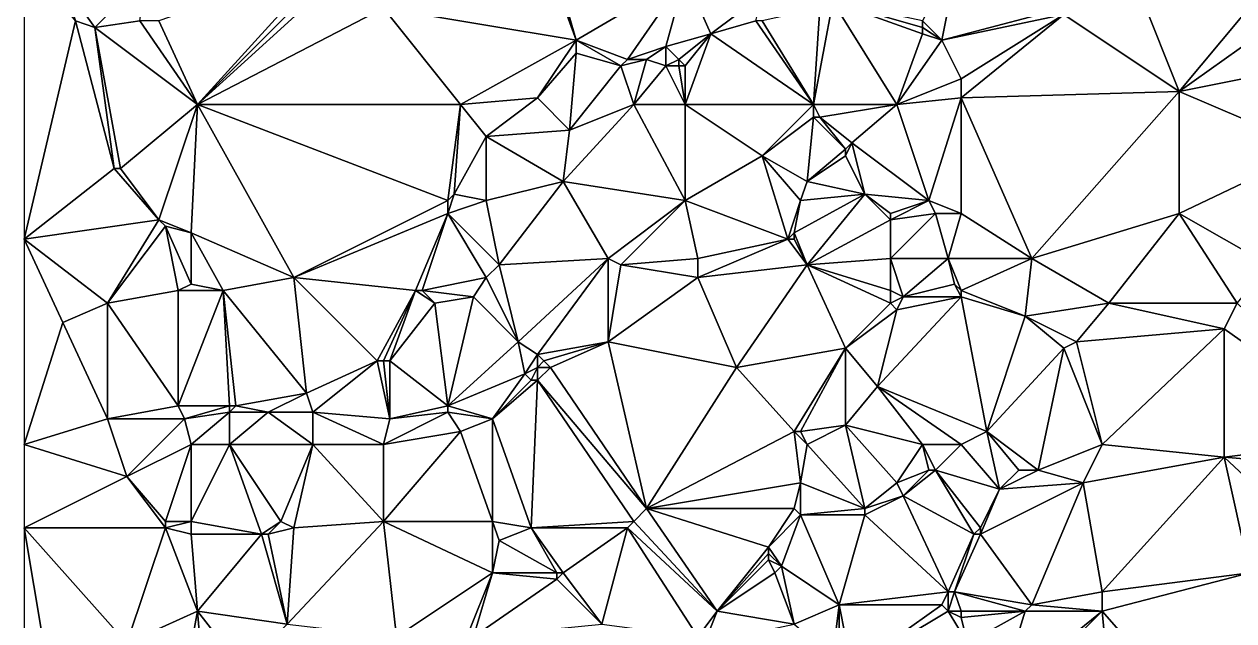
# Model space of a CAD drawing. Extents: x 2679276 to 2679656, y 1246784 to 1247152.
# Drawn here: x 2679276.2 to 2679370.5, y 1246935 to 1246981.5 of the extents above; entities that cross this region are included whole.
import ezdxf

# ---------------------------------------------------------------- set-up
doc = ezdxf.new("R2010")
doc.units = 0

msp = doc.modelspace()

# ---------------------------------------------------------------- linework, layer by layer
for points in [[(2679304.25, 1246982.75, 459.334), (2679319.25, 1246980.25, 458.492), (2679315.25, 1246991.25, 458.072)], [(2679316.25, 1246990.75, 458.032), (2679315.25, 1246991.25, 458.072), (2679319.25, 1246980.25, 458.492)], [(2679327.75, 1246985.25, 457.325), (2679316.25, 1246990.75, 458.032), (2679319.25, 1246980.25, 458.492)], [(2679346.25, 1246981.75, 454.088), (2679347.75, 1246980.25, 454.417), (2679349.25, 1246987.75, 452.813)], [(2679357.25, 1246982.75, 454.362), (2679349.25, 1246987.75, 452.813), (2679347.75, 1246980.25, 454.417)], [(2679276.25, 1246964.75, 462.209), (2679280.25, 1246981.75, 461.541), (2679276.25, 1246986.75, 461.567)], [(2679286.75, 1246981.75, 460.167), (2679289.75, 1246975.25, 460.2), (2679299.75, 1246986.25, 459.505)], [(2679299.75, 1246986.25, 459.505), (2679289.75, 1246975.25, 460.2), (2679300.25, 1246985.75, 459.493)], [(2679285.75, 1246985.25, 460.188), (2679279.25, 1246984.75, 461.442), (2679281.75, 1246981.25, 461.378)], [(2679285.75, 1246985.25, 460.188), (2679281.75, 1246981.25, 461.378), (2679285.25, 1246981.75, 460.42)], [(2679289.75, 1246975.25, 460.2), (2679300.75, 1246985.25, 459.478), (2679300.25, 1246985.75, 459.493)], [(2679300.75, 1246985.25, 459.478), (2679289.75, 1246975.25, 460.2), (2679304.25, 1246982.75, 459.334)], [(2679327.75, 1246985.25, 457.325), (2679319.25, 1246980.25, 458.492), (2679323.25, 1246978.75, 457.622)], [(2679327.75, 1246985.25, 457.325), (2679323.25, 1246978.75, 457.622), (2679326.25, 1246979.75, 457.204)], [(2679327.75, 1246985.25, 457.325), (2679326.25, 1246979.75, 457.204), (2679329.75, 1246980.75, 457.161)], [(2679327.75, 1246985.25, 457.325), (2679329.75, 1246980.75, 457.161), (2679333.75, 1246983.75, 455.877)], [(2679280.25, 1246981.75, 461.541), (2679281.75, 1246981.25, 461.378), (2679279.25, 1246984.75, 461.442)], [(2679333.25, 1246981.75, 456.112), (2679333.75, 1246983.75, 455.877), (2679329.75, 1246980.75, 457.161)], [(2679338.25, 1246982.75, 455.913), (2679337.75, 1246975.25, 456.604), (2679339.25, 1246983.25, 455.719)], [(2679344.25, 1246975.25, 456.335), (2679339.25, 1246983.25, 455.719), (2679337.75, 1246975.25, 456.604)], [(2679344.25, 1246975.25, 456.335), (2679346.25, 1246980.75, 454.298), (2679339.25, 1246983.25, 455.719)], [(2679346.25, 1246981.75, 454.088), (2679339.25, 1246983.25, 455.719), (2679346.25, 1246981.25, 454.181)], [(2679346.25, 1246981.25, 454.181), (2679339.25, 1246983.25, 455.719), (2679346.25, 1246980.75, 454.298)], [(2679366.25, 1246976.25, 454.605), (2679363.25, 1246983.75, 453.644), (2679357.25, 1246982.25, 454.444)], [(2679366.25, 1246976.25, 454.605), (2679371.25, 1246982.25, 453.322), (2679363.25, 1246983.75, 453.644)], [(2679310.25, 1246975.25, 459.823), (2679304.25, 1246982.75, 459.334), (2679289.75, 1246975.25, 460.2)], [(2679304.25, 1246982.75, 459.334), (2679310.25, 1246975.25, 459.823), (2679319.25, 1246980.25, 458.492)], [(2679338.25, 1246982.75, 455.913), (2679333.75, 1246981.75, 456.072), (2679337.75, 1246975.25, 456.604)], [(2679357.25, 1246982.25, 454.444), (2679357.25, 1246982.75, 454.362), (2679347.75, 1246980.25, 454.417)], [(2679349.25, 1246977.25, 455.373), (2679357.25, 1246982.25, 454.444), (2679347.75, 1246980.25, 454.417)], [(2679349.25, 1246975.75, 455.696), (2679357.25, 1246982.25, 454.444), (2679349.25, 1246977.25, 455.373)], [(2679357.25, 1246982.25, 454.444), (2679349.25, 1246975.75, 455.696), (2679366.25, 1246976.25, 454.605)], [(2679366.25, 1246976.25, 454.605), (2679373.25, 1246981.25, 453.366), (2679371.25, 1246982.25, 453.322)], [(2679280.25, 1246981.75, 461.541), (2679276.25, 1246964.75, 462.209), (2679283.25, 1246970.25, 461.865)], [(2679280.25, 1246981.75, 461.541), (2679283.25, 1246970.25, 461.865), (2679281.75, 1246981.25, 461.378)], [(2679281.75, 1246981.25, 461.378), (2679289.75, 1246975.25, 460.2), (2679285.25, 1246981.75, 460.42)], [(2679283.25, 1246970.25, 461.865), (2679283.75, 1246970.25, 461.831), (2679281.75, 1246981.25, 461.378)], [(2679283.75, 1246970.25, 461.831), (2679289.75, 1246975.25, 460.2), (2679281.75, 1246981.25, 461.378)], [(2679286.75, 1246981.75, 460.167), (2679285.25, 1246981.75, 460.42), (2679289.75, 1246975.25, 460.2)], [(2679333.25, 1246981.75, 456.112), (2679329.75, 1246980.75, 457.161), (2679337.75, 1246975.25, 456.604)], [(2679333.75, 1246981.75, 456.072), (2679333.25, 1246981.75, 456.112), (2679337.75, 1246975.25, 456.604)], [(2679346.25, 1246981.75, 454.088), (2679346.25, 1246981.25, 454.181), (2679347.75, 1246980.25, 454.417)], [(2679347.75, 1246980.25, 454.417), (2679346.25, 1246981.25, 454.181), (2679346.25, 1246980.75, 454.298)], [(2679366.25, 1246976.25, 454.605), (2679376.25, 1246978.25, 453.724), (2679373.25, 1246981.25, 453.366)], [(2679327.25, 1246978.75, 457.325), (2679329.75, 1246980.75, 457.161), (2679326.25, 1246979.75, 457.204)], [(2679327.25, 1246978.75, 457.325), (2679327.75, 1246978.25, 457.433), (2679329.75, 1246980.75, 457.161)], [(2679327.75, 1246975.25, 457.92), (2679337.75, 1246975.25, 456.604), (2679329.75, 1246980.75, 457.161)], [(2679327.75, 1246978.25, 457.433), (2679327.75, 1246975.25, 457.92), (2679329.75, 1246980.75, 457.161)], [(2679344.25, 1246975.25, 456.335), (2679347.75, 1246980.25, 454.417), (2679346.25, 1246980.75, 454.298)], [(2679310.25, 1246975.25, 459.823), (2679316.25, 1246975.75, 459.118), (2679319.25, 1246980.25, 458.492)], [(2679319.25, 1246979.25, 458.588), (2679319.25, 1246980.25, 458.492), (2679316.25, 1246975.75, 459.118)], [(2679319.25, 1246979.25, 458.588), (2679322.75, 1246978.25, 457.783), (2679319.25, 1246980.25, 458.492)], [(2679323.25, 1246978.75, 457.622), (2679319.25, 1246980.25, 458.492), (2679322.75, 1246978.25, 457.783)], [(2679324.75, 1246978.75, 457.433), (2679326.25, 1246979.75, 457.204), (2679323.25, 1246978.75, 457.622)], [(2679324.75, 1246978.75, 457.433), (2679326.25, 1246978.25, 457.445), (2679326.25, 1246979.75, 457.204)], [(2679326.25, 1246979.75, 457.204), (2679326.25, 1246978.25, 457.445), (2679327.25, 1246978.75, 457.325)], [(2679349.25, 1246977.25, 455.373), (2679347.75, 1246980.25, 454.417), (2679344.25, 1246975.25, 456.335)], [(2679316.25, 1246975.75, 459.118), (2679318.75, 1246973.25, 459.677), (2679319.25, 1246979.25, 458.588)], [(2679322.75, 1246978.25, 457.783), (2679319.25, 1246979.25, 458.588), (2679318.75, 1246973.25, 459.677)], [(2679322.75, 1246978.25, 457.783), (2679324.75, 1246978.75, 457.433), (2679323.25, 1246978.75, 457.622)], [(2679322.75, 1246978.25, 457.783), (2679323.75, 1246975.25, 458.46), (2679324.75, 1246978.75, 457.433)], [(2679324.75, 1246978.75, 457.433), (2679323.75, 1246975.25, 458.46), (2679326.25, 1246978.25, 457.445)], [(2679327.25, 1246978.75, 457.325), (2679326.25, 1246978.25, 457.445), (2679327.25, 1246978.25, 457.43)], [(2679327.75, 1246978.25, 457.433), (2679327.25, 1246978.75, 457.325), (2679327.25, 1246978.25, 457.43)], [(2679323.75, 1246975.25, 458.46), (2679322.75, 1246978.25, 457.783), (2679318.75, 1246973.25, 459.677)], [(2679323.75, 1246975.25, 458.46), (2679327.75, 1246975.25, 457.92), (2679326.25, 1246978.25, 457.445)], [(2679326.25, 1246978.25, 457.445), (2679327.75, 1246975.25, 457.92), (2679327.25, 1246978.25, 457.43)], [(2679327.75, 1246975.25, 457.92), (2679327.75, 1246978.25, 457.433), (2679327.25, 1246978.25, 457.43)], [(2679376.25, 1246978.25, 453.724), (2679366.25, 1246976.25, 454.605), (2679376.75, 1246971.75, 454.229)], [(2679349.25, 1246975.75, 455.696), (2679349.25, 1246977.25, 455.373), (2679344.25, 1246975.25, 456.335)], [(2679310.25, 1246975.25, 459.823), (2679312.25, 1246972.75, 459.774), (2679316.25, 1246975.75, 459.118)], [(2679316.25, 1246975.75, 459.118), (2679312.25, 1246972.75, 459.774), (2679318.75, 1246973.25, 459.677)], [(2679349.25, 1246975.75, 455.696), (2679344.25, 1246975.25, 456.335), (2679346.75, 1246967.75, 456.671)], [(2679349.25, 1246975.75, 455.696), (2679346.75, 1246967.75, 456.671), (2679349.25, 1246966.75, 456.783)], [(2679354.75, 1246963.25, 456.852), (2679366.25, 1246976.25, 454.605), (2679349.25, 1246975.75, 455.696)], [(2679354.75, 1246963.25, 456.852), (2679349.25, 1246975.75, 455.696), (2679349.25, 1246966.75, 456.783)], [(2679366.25, 1246976.25, 454.605), (2679354.75, 1246963.25, 456.852), (2679366.25, 1246966.75, 455.648)], [(2679366.25, 1246966.75, 455.648), (2679376.75, 1246971.75, 454.229), (2679366.25, 1246976.25, 454.605)], [(2679286.75, 1246966.25, 461.868), (2679289.75, 1246975.25, 460.2), (2679283.75, 1246970.25, 461.831)], [(2679289.75, 1246975.25, 460.2), (2679286.75, 1246966.25, 461.868), (2679289.25, 1246965.25, 461.732)], [(2679289.75, 1246975.25, 460.2), (2679289.25, 1246965.25, 461.732), (2679297.25, 1246961.75, 461.56)], [(2679297.25, 1246961.75, 461.56), (2679309.25, 1246967.75, 460.259), (2679289.75, 1246975.25, 460.2)], [(2679310.25, 1246975.25, 459.823), (2679289.75, 1246975.25, 460.2), (2679309.25, 1246967.75, 460.259)], [(2679309.25, 1246967.75, 460.259), (2679309.75, 1246968.25, 460.2), (2679310.25, 1246975.25, 459.823)], [(2679312.25, 1246972.75, 459.774), (2679310.25, 1246975.25, 459.823), (2679309.75, 1246968.25, 460.2)], [(2679318.25, 1246969.25, 460.69), (2679323.75, 1246975.25, 458.46), (2679318.75, 1246973.25, 459.677)], [(2679323.75, 1246975.25, 458.46), (2679318.25, 1246969.25, 460.69), (2679327.75, 1246967.75, 459.244)], [(2679327.75, 1246975.25, 457.92), (2679323.75, 1246975.25, 458.46), (2679327.75, 1246967.75, 459.244)], [(2679333.75, 1246971.25, 458.091), (2679327.75, 1246975.25, 457.92), (2679327.75, 1246967.75, 459.244)], [(2679333.75, 1246971.25, 458.091), (2679337.75, 1246975.25, 456.604), (2679327.75, 1246975.25, 457.92)], [(2679337.75, 1246974.25, 456.743), (2679337.75, 1246975.25, 456.604), (2679333.75, 1246971.25, 458.091)], [(2679338.25, 1246974.25, 456.686), (2679344.25, 1246975.25, 456.335), (2679337.75, 1246975.25, 456.604)], [(2679337.75, 1246974.25, 456.743), (2679338.25, 1246974.25, 456.686), (2679337.75, 1246975.25, 456.604)], [(2679344.25, 1246975.25, 456.335), (2679338.25, 1246974.25, 456.686), (2679340.75, 1246972.25, 456.68)], [(2679344.25, 1246975.25, 456.335), (2679340.75, 1246972.25, 456.68), (2679346.75, 1246967.75, 456.671)], [(2679333.75, 1246971.25, 458.091), (2679337.25, 1246969.25, 458.395), (2679337.75, 1246974.25, 456.743)], [(2679337.75, 1246974.25, 456.743), (2679337.25, 1246969.25, 458.395), (2679340.25, 1246971.75, 456.811)], [(2679338.25, 1246974.25, 456.686), (2679337.75, 1246974.25, 456.743), (2679340.25, 1246971.75, 456.811)], [(2679338.25, 1246974.25, 456.686), (2679340.25, 1246971.75, 456.811), (2679340.75, 1246972.25, 456.68)], [(2679309.75, 1246968.25, 460.2), (2679312.25, 1246967.75, 460.573), (2679312.25, 1246972.75, 459.774)], [(2679318.25, 1246969.25, 460.69), (2679318.75, 1246973.25, 459.677), (2679312.25, 1246972.75, 459.774)], [(2679318.25, 1246969.25, 460.69), (2679312.25, 1246972.75, 459.774), (2679312.25, 1246967.75, 460.573)], [(2679340.25, 1246971.75, 456.811), (2679340.25, 1246971.25, 456.879), (2679340.75, 1246972.25, 456.68)], [(2679340.25, 1246971.25, 456.879), (2679341.75, 1246968.25, 456.77), (2679340.75, 1246972.25, 456.68)], [(2679341.75, 1246968.25, 456.77), (2679346.75, 1246967.75, 456.671), (2679340.75, 1246972.25, 456.68)], [(2679333.75, 1246971.25, 458.091), (2679327.75, 1246967.75, 459.244), (2679335.75, 1246964.75, 459.642)], [(2679336.75, 1246967.75, 458.761), (2679333.75, 1246971.25, 458.091), (2679335.75, 1246964.75, 459.642)], [(2679336.75, 1246967.75, 458.761), (2679337.25, 1246969.25, 458.395), (2679333.75, 1246971.25, 458.091)], [(2679340.25, 1246971.25, 456.879), (2679340.25, 1246971.75, 456.811), (2679337.25, 1246969.25, 458.395)], [(2679337.25, 1246969.25, 458.395), (2679341.75, 1246968.25, 456.77), (2679340.25, 1246971.25, 456.879)], [(2679366.25, 1246966.75, 455.648), (2679373.25, 1246962.75, 455.405), (2679376.75, 1246971.75, 454.229)], [(2679276.25, 1246964.75, 462.209), (2679286.75, 1246966.25, 461.868), (2679283.25, 1246970.25, 461.865)], [(2679283.25, 1246970.25, 461.865), (2679286.75, 1246966.25, 461.868), (2679283.75, 1246970.25, 461.831)], [(2679313.25, 1246962.75, 462.266), (2679318.25, 1246969.25, 460.69), (2679312.25, 1246967.75, 460.573)], [(2679321.75, 1246963.25, 461.36), (2679318.25, 1246969.25, 460.69), (2679313.25, 1246962.75, 462.266)], [(2679321.75, 1246963.25, 461.36), (2679327.75, 1246967.75, 459.244), (2679318.25, 1246969.25, 460.69)], [(2679336.75, 1246967.75, 458.761), (2679341.75, 1246968.25, 456.77), (2679337.25, 1246969.25, 458.395)], [(2679309.25, 1246967.75, 460.259), (2679309.25, 1246966.75, 460.471), (2679309.75, 1246968.25, 460.2)], [(2679309.75, 1246968.25, 460.2), (2679309.25, 1246966.75, 460.471), (2679312.25, 1246967.75, 460.573)], [(2679337.25, 1246962.75, 459.771), (2679341.75, 1246968.25, 456.77), (2679336.25, 1246965.25, 459.458)], [(2679336.75, 1246967.75, 458.761), (2679336.25, 1246965.25, 459.458), (2679341.75, 1246968.25, 456.77)], [(2679343.75, 1246966.25, 456.99), (2679341.75, 1246968.25, 456.77), (2679337.25, 1246962.75, 459.771)], [(2679343.75, 1246966.75, 456.862), (2679341.75, 1246968.25, 456.77), (2679343.75, 1246966.25, 456.99)], [(2679343.75, 1246966.75, 456.862), (2679346.75, 1246967.75, 456.671), (2679341.75, 1246968.25, 456.77)], [(2679309.25, 1246967.75, 460.259), (2679297.25, 1246961.75, 461.56), (2679309.25, 1246966.75, 460.471)], [(2679313.25, 1246962.75, 462.266), (2679312.25, 1246967.75, 460.573), (2679309.25, 1246966.75, 460.471)], [(2679322.75, 1246962.75, 461.339), (2679327.75, 1246967.75, 459.244), (2679321.75, 1246963.25, 461.36)], [(2679327.75, 1246967.75, 459.244), (2679322.75, 1246962.75, 461.339), (2679328.75, 1246963.25, 460.581)], [(2679335.75, 1246964.75, 459.642), (2679327.75, 1246967.75, 459.244), (2679328.75, 1246963.25, 460.581)], [(2679336.25, 1246965.25, 459.458), (2679336.75, 1246967.75, 458.761), (2679335.75, 1246964.75, 459.642)], [(2679346.75, 1246967.75, 456.671), (2679343.75, 1246966.25, 456.99), (2679347.25, 1246966.75, 456.786)], [(2679343.75, 1246966.75, 456.862), (2679343.75, 1246966.25, 456.99), (2679346.75, 1246967.75, 456.671)], [(2679347.25, 1246966.75, 456.786), (2679349.25, 1246966.75, 456.783), (2679346.75, 1246967.75, 456.671)], [(2679276.25, 1246964.75, 462.209), (2679282.75, 1246959.75, 462.654), (2679286.75, 1246966.25, 461.868)], [(2679286.75, 1246966.25, 461.868), (2679282.75, 1246959.75, 462.654), (2679287.25, 1246965.75, 461.857)], [(2679287.25, 1246965.75, 461.857), (2679289.25, 1246965.25, 461.732), (2679286.75, 1246966.25, 461.868)], [(2679309.25, 1246966.75, 460.471), (2679297.25, 1246961.75, 461.56), (2679306.75, 1246960.75, 462.819)], [(2679306.75, 1246960.75, 462.819), (2679307.25, 1246960.75, 462.855), (2679309.25, 1246966.75, 460.471)], [(2679312.25, 1246961.75, 462.651), (2679309.25, 1246966.75, 460.471), (2679307.25, 1246960.75, 462.855)], [(2679312.25, 1246961.75, 462.651), (2679313.25, 1246962.75, 462.266), (2679309.25, 1246966.75, 460.471)], [(2679343.75, 1246966.25, 456.99), (2679337.25, 1246962.75, 459.771), (2679343.75, 1246963.25, 458.016)], [(2679348.25, 1246963.25, 457.852), (2679347.25, 1246966.75, 456.786), (2679343.75, 1246963.25, 458.016)], [(2679343.75, 1246966.25, 456.99), (2679343.75, 1246963.25, 458.016), (2679347.25, 1246966.75, 456.786)], [(2679347.25, 1246966.75, 456.786), (2679348.25, 1246963.25, 457.852), (2679349.25, 1246966.75, 456.783)], [(2679354.75, 1246963.25, 456.852), (2679349.25, 1246966.75, 456.783), (2679348.25, 1246963.25, 457.852)], [(2679366.25, 1246966.75, 455.648), (2679354.75, 1246963.25, 456.852), (2679360.75, 1246959.75, 456.855)], [(2679370.75, 1246959.75, 456.015), (2679366.25, 1246966.75, 455.648), (2679360.75, 1246959.75, 456.855)], [(2679373.25, 1246962.75, 455.405), (2679366.25, 1246966.75, 455.648), (2679370.75, 1246959.75, 456.015)], [(2679288.25, 1246960.75, 462.128), (2679287.25, 1246965.75, 461.857), (2679282.75, 1246959.75, 462.654)], [(2679289.25, 1246965.25, 461.732), (2679287.25, 1246965.75, 461.857), (2679289.25, 1246961.25, 461.978)], [(2679288.25, 1246960.75, 462.128), (2679289.25, 1246961.25, 461.978), (2679287.25, 1246965.75, 461.857)], [(2679289.25, 1246961.25, 461.978), (2679291.75, 1246960.75, 461.999), (2679289.25, 1246965.25, 461.732)], [(2679291.75, 1246960.75, 461.999), (2679297.25, 1246961.75, 461.56), (2679289.25, 1246965.25, 461.732)], [(2679336.25, 1246964.75, 459.572), (2679336.25, 1246965.25, 459.458), (2679335.75, 1246964.75, 459.642)], [(2679337.25, 1246962.75, 459.771), (2679336.25, 1246965.25, 459.458), (2679336.25, 1246964.75, 459.572)], [(2679282.75, 1246959.75, 462.654), (2679276.25, 1246964.75, 462.209), (2679279.25, 1246958.25, 463.734)], [(2679276.25, 1246964.75, 462.209), (2679276.25, 1246948.75, 467.998), (2679279.25, 1246958.25, 463.734)], [(2679328.75, 1246961.75, 460.942), (2679335.75, 1246964.75, 459.642), (2679328.75, 1246963.25, 460.581)], [(2679335.75, 1246964.75, 459.642), (2679328.75, 1246961.75, 460.942), (2679337.25, 1246962.75, 459.771)], [(2679336.25, 1246964.75, 459.572), (2679335.75, 1246964.75, 459.642), (2679337.25, 1246962.75, 459.771)], [(2679312.25, 1246961.75, 462.651), (2679314.75, 1246956.75, 464.058), (2679313.25, 1246962.75, 462.266)], [(2679313.25, 1246962.75, 462.266), (2679314.75, 1246956.75, 464.058), (2679321.75, 1246963.25, 461.36)], [(2679316.25, 1246955.75, 464.186), (2679321.75, 1246963.25, 461.36), (2679314.75, 1246956.75, 464.058)], [(2679321.75, 1246963.25, 461.36), (2679316.25, 1246955.75, 464.186), (2679321.75, 1246956.75, 462.655)], [(2679322.75, 1246962.75, 461.339), (2679321.75, 1246963.25, 461.36), (2679321.75, 1246956.75, 462.655)], [(2679322.75, 1246962.75, 461.339), (2679321.75, 1246956.75, 462.655), (2679328.75, 1246961.75, 460.942)], [(2679328.75, 1246961.75, 460.942), (2679328.75, 1246963.25, 460.581), (2679322.75, 1246962.75, 461.339)], [(2679331.75, 1246954.75, 461.261), (2679337.25, 1246962.75, 459.771), (2679328.75, 1246961.75, 460.942)], [(2679337.25, 1246962.75, 459.771), (2679331.75, 1246954.75, 461.261), (2679340.25, 1246956.25, 460.036)], [(2679337.25, 1246962.75, 459.771), (2679343.75, 1246960.75, 458.955), (2679343.75, 1246963.25, 458.016)], [(2679343.75, 1246959.75, 459.259), (2679337.25, 1246962.75, 459.771), (2679340.25, 1246956.25, 460.036)], [(2679343.75, 1246960.75, 458.955), (2679337.25, 1246962.75, 459.771), (2679343.75, 1246959.75, 459.259)], [(2679343.75, 1246960.75, 458.955), (2679344.75, 1246960.25, 458.948), (2679343.75, 1246963.25, 458.016)], [(2679348.25, 1246963.25, 457.852), (2679343.75, 1246963.25, 458.016), (2679344.75, 1246960.25, 458.948)], [(2679348.75, 1246961.25, 458.477), (2679348.25, 1246963.25, 457.852), (2679344.75, 1246960.25, 458.948)], [(2679349.25, 1246960.75, 458.53), (2679348.25, 1246963.25, 457.852), (2679348.75, 1246961.25, 458.477)], [(2679349.25, 1246960.75, 458.53), (2679354.75, 1246963.25, 456.852), (2679348.25, 1246963.25, 457.852)], [(2679354.75, 1246963.25, 456.852), (2679349.25, 1246960.75, 458.53), (2679354.25, 1246958.75, 457.949)], [(2679354.25, 1246958.75, 457.949), (2679360.75, 1246959.75, 456.855), (2679354.75, 1246963.25, 456.852)], [(2679297.25, 1246961.75, 461.56), (2679291.75, 1246960.75, 461.999), (2679298.25, 1246952.75, 465.34)], [(2679297.25, 1246961.75, 461.56), (2679298.25, 1246952.75, 465.34), (2679303.75, 1246955.25, 463.755)], [(2679297.25, 1246961.75, 461.56), (2679303.75, 1246955.25, 463.755), (2679306.75, 1246960.75, 462.819)], [(2679312.25, 1246961.75, 462.651), (2679307.25, 1246960.75, 462.855), (2679311.25, 1246960.25, 463.183)], [(2679311.25, 1246960.25, 463.183), (2679314.75, 1246956.75, 464.058), (2679312.25, 1246961.75, 462.651)], [(2679331.75, 1246954.75, 461.261), (2679328.75, 1246961.75, 460.942), (2679321.75, 1246956.75, 462.655)], [(2679288.25, 1246960.75, 462.128), (2679282.75, 1246959.75, 462.654), (2679288.25, 1246951.75, 466.082)], [(2679289.25, 1246961.25, 461.978), (2679288.25, 1246960.75, 462.128), (2679291.75, 1246960.75, 461.999)], [(2679288.25, 1246960.75, 462.128), (2679288.25, 1246951.75, 466.082), (2679291.75, 1246960.75, 461.999)], [(2679292.25, 1246951.75, 465.836), (2679291.75, 1246960.75, 461.999), (2679288.25, 1246951.75, 466.082)], [(2679291.75, 1246960.75, 461.999), (2679292.75, 1246951.75, 465.818), (2679298.25, 1246952.75, 465.34)], [(2679291.75, 1246960.75, 461.999), (2679292.25, 1246951.75, 465.836), (2679292.75, 1246951.75, 465.818)], [(2679303.75, 1246955.25, 463.755), (2679304.25, 1246955.25, 463.766), (2679306.75, 1246960.75, 462.819)], [(2679304.25, 1246955.25, 463.766), (2679304.75, 1246955.25, 463.793), (2679306.75, 1246960.75, 462.819)], [(2679308.25, 1246959.75, 463.239), (2679306.75, 1246960.75, 462.819), (2679304.75, 1246955.25, 463.793)], [(2679306.75, 1246960.75, 462.819), (2679308.25, 1246959.75, 463.239), (2679307.25, 1246960.75, 462.855)], [(2679308.25, 1246959.75, 463.239), (2679311.25, 1246960.25, 463.183), (2679307.25, 1246960.75, 462.855)], [(2679343.75, 1246960.75, 458.955), (2679343.75, 1246959.75, 459.259), (2679344.75, 1246960.25, 458.948)], [(2679348.75, 1246961.25, 458.477), (2679344.75, 1246960.25, 458.948), (2679349.25, 1246960.25, 458.611)], [(2679349.25, 1246960.75, 458.53), (2679348.75, 1246961.25, 458.477), (2679349.25, 1246960.25, 458.611)], [(2679349.25, 1246960.25, 458.611), (2679354.25, 1246958.75, 457.949), (2679349.25, 1246960.75, 458.53)], [(2679282.75, 1246959.75, 462.654), (2679279.25, 1246958.25, 463.734), (2679282.75, 1246950.75, 466.685)], [(2679282.75, 1246959.75, 462.654), (2679282.75, 1246950.75, 466.685), (2679288.25, 1246951.75, 466.082)], [(2679308.25, 1246959.75, 463.239), (2679304.75, 1246955.25, 463.793), (2679309.25, 1246951.75, 464.691)], [(2679308.25, 1246959.75, 463.239), (2679309.25, 1246951.75, 464.691), (2679311.25, 1246960.25, 463.183)], [(2679314.75, 1246956.75, 464.058), (2679311.25, 1246960.25, 463.183), (2679309.25, 1246951.75, 464.691)], [(2679343.75, 1246959.75, 459.259), (2679340.25, 1246956.25, 460.036), (2679344.25, 1246959.25, 459.303)], [(2679344.25, 1246959.25, 459.303), (2679342.75, 1246953.25, 460.225), (2679349.25, 1246960.25, 458.611)], [(2679351.25, 1246949.75, 459.905), (2679349.25, 1246960.25, 458.611), (2679342.75, 1246953.25, 460.225)], [(2679344.75, 1246960.25, 458.948), (2679343.75, 1246959.75, 459.259), (2679344.25, 1246959.25, 459.303)], [(2679344.75, 1246960.25, 458.948), (2679344.25, 1246959.25, 459.303), (2679349.25, 1246960.25, 458.611)], [(2679351.25, 1246949.75, 459.905), (2679354.25, 1246958.75, 457.949), (2679349.25, 1246960.25, 458.611)], [(2679360.75, 1246959.75, 456.855), (2679354.25, 1246958.75, 457.949), (2679358.25, 1246956.75, 457.845)], [(2679360.75, 1246959.75, 456.855), (2679358.25, 1246956.75, 457.845), (2679369.75, 1246957.75, 456.216)], [(2679370.75, 1246959.75, 456.015), (2679360.75, 1246959.75, 456.855), (2679369.75, 1246957.75, 456.216)], [(2679370.75, 1246959.75, 456.015), (2679369.75, 1246957.75, 456.216), (2679381.75, 1246949.25, 456)], [(2679344.25, 1246959.25, 459.303), (2679340.25, 1246956.25, 460.036), (2679342.75, 1246953.25, 460.225)], [(2679354.25, 1246958.75, 457.949), (2679351.25, 1246949.75, 459.905), (2679357.25, 1246956.25, 457.93)], [(2679358.25, 1246956.75, 457.845), (2679354.25, 1246958.75, 457.949), (2679357.25, 1246956.25, 457.93)], [(2679276.25, 1246948.75, 467.998), (2679282.75, 1246950.75, 466.685), (2679279.25, 1246958.25, 463.734)], [(2679360.25, 1246948.75, 457.805), (2679369.75, 1246957.75, 456.216), (2679358.25, 1246956.75, 457.845)], [(2679369.75, 1246947.75, 456.864), (2679369.75, 1246957.75, 456.216), (2679360.25, 1246948.75, 457.805)], [(2679369.75, 1246947.75, 456.864), (2679381.75, 1246949.25, 456), (2679369.75, 1246957.75, 456.216)], [(2679314.75, 1246956.75, 464.058), (2679309.25, 1246951.75, 464.691), (2679315.25, 1246954.25, 464.526)], [(2679315.25, 1246954.25, 464.526), (2679316.25, 1246955.75, 464.186), (2679314.75, 1246956.75, 464.058)], [(2679316.75, 1246955.25, 464.24), (2679321.75, 1246956.75, 462.655), (2679316.25, 1246955.75, 464.186)], [(2679317.25, 1246954.75, 464.276), (2679321.75, 1246956.75, 462.655), (2679316.75, 1246955.25, 464.24)], [(2679317.25, 1246954.75, 464.276), (2679324.75, 1246943.75, 464.538), (2679321.75, 1246956.75, 462.655)], [(2679321.75, 1246956.75, 462.655), (2679324.75, 1246943.75, 464.538), (2679331.75, 1246954.75, 461.261)], [(2679358.25, 1246956.75, 457.845), (2679357.25, 1246956.25, 457.93), (2679360.25, 1246948.75, 457.805)], [(2679336.25, 1246949.75, 461.453), (2679340.25, 1246956.25, 460.036), (2679331.75, 1246954.75, 461.261)], [(2679336.75, 1246949.75, 461.397), (2679340.25, 1246956.25, 460.036), (2679336.25, 1246949.75, 461.453)], [(2679340.25, 1246956.25, 460.036), (2679336.75, 1246949.75, 461.397), (2679340.25, 1246950.25, 461.215)], [(2679340.25, 1246956.25, 460.036), (2679340.25, 1246950.25, 461.215), (2679342.75, 1246953.25, 460.225)], [(2679351.25, 1246949.75, 459.905), (2679355.25, 1246946.75, 458.783), (2679357.25, 1246956.25, 457.93)], [(2679360.25, 1246948.75, 457.805), (2679357.25, 1246956.25, 457.93), (2679355.25, 1246946.75, 458.783)], [(2679298.75, 1246951.25, 465.798), (2679303.75, 1246955.25, 463.755), (2679298.25, 1246952.75, 465.34)], [(2679303.75, 1246955.25, 463.755), (2679298.75, 1246951.25, 465.798), (2679304.75, 1246950.75, 465.51)], [(2679304.25, 1246955.25, 463.766), (2679303.75, 1246955.25, 463.755), (2679304.75, 1246950.75, 465.51)], [(2679304.75, 1246955.25, 463.793), (2679304.25, 1246955.25, 463.766), (2679304.75, 1246950.75, 465.51)], [(2679304.75, 1246955.25, 463.793), (2679304.75, 1246950.75, 465.51), (2679309.25, 1246951.75, 464.691)], [(2679316.25, 1246955.75, 464.186), (2679315.25, 1246954.25, 464.526), (2679316.25, 1246954.75, 464.38)], [(2679316.75, 1246955.25, 464.24), (2679316.25, 1246955.75, 464.186), (2679316.25, 1246954.75, 464.38)], [(2679316.75, 1246955.25, 464.24), (2679316.25, 1246954.75, 464.38), (2679317.25, 1246954.75, 464.276)], [(2679315.25, 1246954.25, 464.526), (2679309.25, 1246951.75, 464.691), (2679312.75, 1246950.75, 465.117)], [(2679315.75, 1246953.75, 464.567), (2679315.25, 1246954.25, 464.526), (2679312.75, 1246950.75, 465.117)], [(2679315.75, 1246953.75, 464.567), (2679316.25, 1246954.75, 464.38), (2679315.25, 1246954.25, 464.526)], [(2679316.25, 1246953.75, 464.531), (2679316.25, 1246954.75, 464.38), (2679315.75, 1246953.75, 464.567)], [(2679317.25, 1246954.75, 464.276), (2679316.25, 1246953.75, 464.531), (2679324.75, 1246943.75, 464.538)], [(2679317.25, 1246954.75, 464.276), (2679316.25, 1246954.75, 464.38), (2679316.25, 1246953.75, 464.531)], [(2679336.25, 1246949.75, 461.453), (2679331.75, 1246954.75, 461.261), (2679324.75, 1246943.75, 464.538)], [(2679316.25, 1246953.75, 464.531), (2679315.75, 1246953.75, 464.567), (2679312.75, 1246950.75, 465.117)], [(2679312.75, 1246950.75, 465.117), (2679315.75, 1246942.25, 466.225), (2679316.25, 1246953.75, 464.531)], [(2679323.75, 1246942.75, 464.902), (2679316.25, 1246953.75, 464.531), (2679315.75, 1246942.25, 466.225)], [(2679323.75, 1246942.75, 464.902), (2679324.75, 1246943.75, 464.538), (2679316.25, 1246953.75, 464.531)], [(2679346.25, 1246948.75, 461.073), (2679342.75, 1246953.25, 460.225), (2679340.25, 1246950.25, 461.215)], [(2679346.25, 1246948.75, 461.073), (2679349.25, 1246948.75, 460.459), (2679342.75, 1246953.25, 460.225)], [(2679351.25, 1246949.75, 459.905), (2679342.75, 1246953.25, 460.225), (2679349.25, 1246948.75, 460.459)], [(2679295.25, 1246951.25, 465.885), (2679298.25, 1246952.75, 465.34), (2679292.75, 1246951.75, 465.818)], [(2679295.25, 1246951.25, 465.885), (2679298.75, 1246951.25, 465.798), (2679298.25, 1246952.75, 465.34)], [(2679288.75, 1246950.75, 466.343), (2679288.25, 1246951.75, 466.082), (2679282.75, 1246950.75, 466.685)], [(2679288.75, 1246950.75, 466.343), (2679292.25, 1246951.75, 465.836), (2679288.25, 1246951.75, 466.082)], [(2679292.25, 1246951.75, 465.836), (2679288.75, 1246950.75, 466.343), (2679292.25, 1246951.25, 465.985)], [(2679289.25, 1246948.75, 466.745), (2679292.25, 1246951.25, 465.985), (2679288.75, 1246950.75, 466.343)], [(2679292.25, 1246951.25, 465.985), (2679289.25, 1246948.75, 466.745), (2679292.25, 1246948.75, 466.523)], [(2679295.25, 1246951.25, 465.885), (2679292.75, 1246951.75, 465.818), (2679292.25, 1246951.25, 465.985)], [(2679292.25, 1246951.75, 465.836), (2679292.25, 1246951.25, 465.985), (2679292.75, 1246951.75, 465.818)], [(2679292.25, 1246951.25, 465.985), (2679292.25, 1246948.75, 466.523), (2679295.25, 1246951.25, 465.885)], [(2679295.25, 1246951.25, 465.885), (2679292.25, 1246948.75, 466.523), (2679298.75, 1246948.75, 466.239)], [(2679298.75, 1246951.25, 465.798), (2679295.25, 1246951.25, 465.885), (2679298.75, 1246948.75, 466.239)], [(2679304.25, 1246948.75, 466.035), (2679304.75, 1246950.75, 465.51), (2679298.75, 1246951.25, 465.798)], [(2679304.25, 1246948.75, 466.035), (2679298.75, 1246951.25, 465.798), (2679298.75, 1246948.75, 466.239)], [(2679310.25, 1246949.75, 465.15), (2679309.25, 1246951.25, 464.794), (2679304.25, 1246948.75, 466.035)], [(2679304.75, 1246950.75, 465.51), (2679304.25, 1246948.75, 466.035), (2679309.25, 1246951.25, 464.794)], [(2679309.25, 1246951.25, 464.794), (2679309.25, 1246951.75, 464.691), (2679304.75, 1246950.75, 465.51)], [(2679309.25, 1246951.25, 464.794), (2679312.75, 1246950.75, 465.117), (2679309.25, 1246951.75, 464.691)], [(2679310.25, 1246949.75, 465.15), (2679312.75, 1246950.75, 465.117), (2679309.25, 1246951.25, 464.794)], [(2679282.75, 1246950.75, 466.685), (2679276.25, 1246948.75, 467.998), (2679284.25, 1246946.25, 467.538)], [(2679282.75, 1246950.75, 466.685), (2679284.25, 1246946.25, 467.538), (2679288.75, 1246950.75, 466.343)], [(2679289.25, 1246948.75, 466.745), (2679288.75, 1246950.75, 466.343), (2679284.25, 1246946.25, 467.538)], [(2679312.75, 1246950.75, 465.117), (2679310.25, 1246949.75, 465.15), (2679312.75, 1246942.75, 466.151)], [(2679312.75, 1246942.75, 466.151), (2679315.75, 1246942.25, 466.225), (2679312.75, 1246950.75, 465.117)], [(2679337.25, 1246948.75, 461.592), (2679340.25, 1246950.25, 461.215), (2679336.75, 1246949.75, 461.397)], [(2679337.25, 1246948.75, 461.592), (2679341.75, 1246943.75, 462.787), (2679340.25, 1246950.25, 461.215)], [(2679346.25, 1246948.75, 461.073), (2679340.25, 1246950.25, 461.215), (2679344.25, 1246945.75, 461.865)], [(2679344.25, 1246945.75, 461.865), (2679340.25, 1246950.25, 461.215), (2679341.75, 1246943.75, 462.787)], [(2679310.25, 1246949.75, 465.15), (2679304.25, 1246942.75, 466.566), (2679312.75, 1246942.75, 466.151)], [(2679304.25, 1246948.75, 466.035), (2679304.25, 1246942.75, 466.566), (2679310.25, 1246949.75, 465.15)], [(2679336.25, 1246949.75, 461.453), (2679324.75, 1246943.75, 464.538), (2679336.75, 1246945.75, 462.811)], [(2679337.25, 1246948.75, 461.592), (2679336.25, 1246949.75, 461.453), (2679336.75, 1246945.75, 462.811)], [(2679336.75, 1246949.75, 461.397), (2679336.25, 1246949.75, 461.453), (2679337.25, 1246948.75, 461.592)], [(2679349.25, 1246948.75, 460.459), (2679352.25, 1246945.25, 459.4), (2679351.25, 1246949.75, 459.905)], [(2679351.25, 1246949.75, 459.905), (2679352.25, 1246945.25, 459.4), (2679353.75, 1246946.75, 459.067)], [(2679353.75, 1246946.75, 459.067), (2679355.25, 1246946.75, 458.783), (2679351.25, 1246949.75, 459.905)], [(2679381.75, 1246949.25, 456), (2679369.75, 1246947.75, 456.864), (2679381.75, 1246946.75, 456.417)], [(2679276.25, 1246942.25, 470.116), (2679284.25, 1246946.25, 467.538), (2679276.25, 1246948.75, 467.998)], [(2679287.25, 1246942.75, 468.019), (2679289.25, 1246948.75, 466.745), (2679284.25, 1246946.25, 467.538)], [(2679289.25, 1246948.75, 466.745), (2679287.25, 1246942.75, 468.019), (2679289.25, 1246942.75, 467.775)], [(2679292.25, 1246948.75, 466.523), (2679289.25, 1246948.75, 466.745), (2679289.25, 1246942.75, 467.775)], [(2679292.25, 1246948.75, 466.523), (2679289.25, 1246942.75, 467.775), (2679294.75, 1246941.75, 467.383)], [(2679296.25, 1246942.75, 467.022), (2679292.25, 1246948.75, 466.523), (2679294.75, 1246941.75, 467.383)], [(2679296.25, 1246942.75, 467.022), (2679298.75, 1246948.75, 466.239), (2679292.25, 1246948.75, 466.523)], [(2679297.25, 1246942.25, 467.088), (2679298.75, 1246948.75, 466.239), (2679296.25, 1246942.75, 467.022)], [(2679297.25, 1246942.25, 467.088), (2679304.25, 1246942.75, 466.566), (2679298.75, 1246948.75, 466.239)], [(2679304.25, 1246948.75, 466.035), (2679298.75, 1246948.75, 466.239), (2679304.25, 1246942.75, 466.566)], [(2679337.25, 1246948.75, 461.592), (2679336.75, 1246945.75, 462.811), (2679341.75, 1246943.75, 462.787)], [(2679344.25, 1246945.75, 461.865), (2679346.75, 1246946.75, 461.299), (2679346.25, 1246948.75, 461.073)], [(2679346.25, 1246948.75, 461.073), (2679347.25, 1246946.75, 461.193), (2679349.25, 1246948.75, 460.459)], [(2679346.75, 1246946.75, 461.299), (2679347.25, 1246946.75, 461.193), (2679346.25, 1246948.75, 461.073)], [(2679352.25, 1246945.25, 459.4), (2679349.25, 1246948.75, 460.459), (2679347.25, 1246946.75, 461.193)], [(2679358.75, 1246945.75, 458.566), (2679360.25, 1246948.75, 457.805), (2679355.25, 1246946.75, 458.783)], [(2679360.25, 1246948.75, 457.805), (2679358.75, 1246945.75, 458.566), (2679369.75, 1246947.75, 456.864)], [(2679358.75, 1246945.75, 458.566), (2679360.25, 1246937.25, 459.359), (2679369.75, 1246947.75, 456.864)], [(2679371.75, 1246938.75, 457.808), (2679369.75, 1246947.75, 456.864), (2679360.25, 1246937.25, 459.359)], [(2679371.75, 1246938.75, 457.808), (2679377.25, 1246940.75, 457.216), (2679369.75, 1246947.75, 456.864)], [(2679377.25, 1246940.75, 457.216), (2679381.75, 1246946.75, 456.417), (2679369.75, 1246947.75, 456.864)], [(2679346.75, 1246946.75, 461.299), (2679344.25, 1246945.75, 461.865), (2679344.75, 1246944.75, 461.918)], [(2679346.75, 1246946.75, 461.299), (2679344.75, 1246944.75, 461.918), (2679347.25, 1246946.75, 461.193)], [(2679344.75, 1246944.75, 461.918), (2679350.25, 1246941.75, 459.926), (2679347.25, 1246946.75, 461.193)], [(2679347.25, 1246946.75, 461.193), (2679350.75, 1246942.25, 459.807), (2679352.25, 1246945.25, 459.4)], [(2679350.75, 1246942.25, 459.807), (2679347.25, 1246946.75, 461.193), (2679350.25, 1246941.75, 459.926)], [(2679358.75, 1246945.75, 458.566), (2679355.25, 1246946.75, 458.783), (2679352.25, 1246945.25, 459.4)], [(2679353.75, 1246946.75, 459.067), (2679352.25, 1246945.25, 459.4), (2679355.25, 1246946.75, 458.783)], [(2679276.25, 1246942.25, 470.116), (2679287.25, 1246942.25, 468.157), (2679284.25, 1246946.25, 467.538)], [(2679287.25, 1246942.75, 468.019), (2679284.25, 1246946.25, 467.538), (2679287.25, 1246942.25, 468.157)], [(2679336.75, 1246945.75, 462.811), (2679324.75, 1246943.75, 464.538), (2679336.25, 1246943.75, 463.507)], [(2679336.75, 1246943.25, 463.637), (2679336.75, 1246945.75, 462.811), (2679336.25, 1246943.75, 463.507)], [(2679336.75, 1246943.25, 463.637), (2679341.75, 1246943.75, 462.787), (2679336.75, 1246945.75, 462.811)], [(2679344.25, 1246945.75, 461.865), (2679341.75, 1246943.75, 462.787), (2679344.75, 1246944.75, 461.918)], [(2679354.75, 1246936.25, 460.03), (2679358.75, 1246945.75, 458.566), (2679350.75, 1246941.75, 459.826)], [(2679352.25, 1246945.25, 459.4), (2679350.75, 1246941.75, 459.826), (2679358.75, 1246945.75, 458.566)], [(2679360.25, 1246937.25, 459.359), (2679358.75, 1246945.75, 458.566), (2679354.75, 1246936.25, 460.03)], [(2679348.25, 1246937.25, 460.732), (2679344.75, 1246944.75, 461.918), (2679341.75, 1246943.25, 462.891)], [(2679341.75, 1246943.25, 462.891), (2679344.75, 1246944.75, 461.918), (2679341.75, 1246943.75, 462.787)], [(2679344.75, 1246944.75, 461.918), (2679348.25, 1246937.25, 460.732), (2679350.25, 1246941.75, 459.926)], [(2679350.75, 1246942.25, 459.807), (2679350.75, 1246941.75, 459.826), (2679352.25, 1246945.25, 459.4)], [(2679324.75, 1246943.75, 464.538), (2679323.75, 1246942.75, 464.902), (2679330.25, 1246935.75, 466.541)], [(2679334.25, 1246940.75, 464.047), (2679336.25, 1246943.75, 463.507), (2679324.75, 1246943.75, 464.538)], [(2679324.75, 1246943.75, 464.538), (2679330.25, 1246935.75, 466.541), (2679334.25, 1246940.75, 464.047)], [(2679334.25, 1246940.75, 464.047), (2679336.75, 1246943.25, 463.637), (2679336.25, 1246943.75, 463.507)], [(2679341.75, 1246943.25, 462.891), (2679341.75, 1246943.75, 462.787), (2679336.75, 1246943.25, 463.637)], [(2679289.25, 1246941.75, 468.027), (2679289.25, 1246942.75, 467.775), (2679287.25, 1246942.25, 468.157)], [(2679287.25, 1246942.75, 468.019), (2679287.25, 1246942.25, 468.157), (2679289.25, 1246942.75, 467.775)], [(2679289.25, 1246941.75, 468.027), (2679294.75, 1246941.75, 467.383), (2679289.25, 1246942.75, 467.775)], [(2679295.25, 1246941.75, 467.349), (2679296.25, 1246942.75, 467.022), (2679294.75, 1246941.75, 467.383)], [(2679296.25, 1246942.75, 467.022), (2679295.25, 1246941.75, 467.349), (2679297.25, 1246942.25, 467.088)], [(2679297.25, 1246942.25, 467.088), (2679296.75, 1246934.75, 469.835), (2679304.25, 1246942.75, 466.566)], [(2679304.25, 1246942.75, 466.566), (2679296.75, 1246934.75, 469.835), (2679305.25, 1246933.75, 468.6)], [(2679304.25, 1246942.75, 466.566), (2679312.75, 1246938.75, 466.753), (2679312.75, 1246942.75, 466.151)], [(2679304.25, 1246942.75, 466.566), (2679305.25, 1246933.75, 468.6), (2679312.75, 1246938.75, 466.753)], [(2679313.25, 1246941.25, 466.34), (2679312.75, 1246942.75, 466.151), (2679312.75, 1246938.75, 466.753)], [(2679312.75, 1246942.75, 466.151), (2679313.25, 1246941.25, 466.34), (2679315.75, 1246942.25, 466.225)], [(2679323.25, 1246942.25, 465.097), (2679323.75, 1246942.75, 464.902), (2679315.75, 1246942.25, 466.225)], [(2679323.75, 1246942.75, 464.902), (2679323.25, 1246942.25, 465.097), (2679330.25, 1246935.75, 466.541)], [(2679336.75, 1246943.25, 463.637), (2679334.25, 1246940.75, 464.047), (2679335.25, 1246939.25, 464.336)], [(2679339.75, 1246936.25, 463.713), (2679336.75, 1246943.25, 463.637), (2679335.25, 1246939.25, 464.336)], [(2679341.75, 1246943.25, 462.891), (2679336.75, 1246943.25, 463.637), (2679339.75, 1246936.25, 463.713)], [(2679341.75, 1246943.25, 462.891), (2679339.75, 1246936.25, 463.713), (2679348.25, 1246937.25, 460.732)], [(2679284.25, 1246933.25, 471.987), (2679276.25, 1246942.25, 470.116), (2679277.75, 1246933.25, 472.456)], [(2679276.25, 1246942.25, 470.116), (2679276.25, 1246933.25, 472.596), (2679277.75, 1246933.25, 472.456)], [(2679276.25, 1246942.25, 470.116), (2679284.25, 1246933.25, 471.987), (2679287.25, 1246942.25, 468.157)], [(2679289.75, 1246935.75, 470.293), (2679287.25, 1246942.25, 468.157), (2679284.25, 1246933.25, 471.987)], [(2679287.25, 1246942.25, 468.157), (2679289.75, 1246935.75, 470.293), (2679289.25, 1246941.75, 468.027)], [(2679289.75, 1246935.75, 470.293), (2679294.75, 1246941.75, 467.383), (2679289.25, 1246941.75, 468.027)], [(2679294.75, 1246941.75, 467.383), (2679289.75, 1246935.75, 470.293), (2679296.75, 1246934.75, 469.835)], [(2679295.25, 1246941.75, 467.349), (2679294.75, 1246941.75, 467.383), (2679296.75, 1246934.75, 469.835)], [(2679297.25, 1246942.25, 467.088), (2679295.25, 1246941.75, 467.349), (2679296.75, 1246934.75, 469.835)], [(2679317.75, 1246938.75, 466.811), (2679315.75, 1246942.25, 466.225), (2679313.25, 1246941.25, 466.34)], [(2679318.25, 1246938.75, 466.781), (2679315.75, 1246942.25, 466.225), (2679317.75, 1246938.75, 466.811)], [(2679318.25, 1246938.75, 466.781), (2679323.25, 1246942.25, 465.097), (2679315.75, 1246942.25, 466.225)], [(2679318.25, 1246938.75, 466.781), (2679321.25, 1246934.75, 467.568), (2679323.25, 1246942.25, 465.097)], [(2679328.75, 1246933.75, 467.47), (2679323.25, 1246942.25, 465.097), (2679321.25, 1246934.75, 467.568)], [(2679328.75, 1246933.75, 467.47), (2679330.25, 1246935.75, 466.541), (2679323.25, 1246942.25, 465.097)], [(2679348.25, 1246937.25, 460.732), (2679348.75, 1246937.25, 460.662), (2679350.25, 1246941.75, 459.926)], [(2679350.75, 1246941.75, 459.826), (2679350.25, 1246941.75, 459.926), (2679348.75, 1246937.25, 460.662)], [(2679348.75, 1246937.25, 460.662), (2679354.75, 1246936.25, 460.03), (2679350.75, 1246941.75, 459.826)], [(2679350.75, 1246941.75, 459.826), (2679350.75, 1246942.25, 459.807), (2679350.25, 1246941.75, 459.926)], [(2679312.75, 1246938.75, 466.753), (2679317.75, 1246938.75, 466.811), (2679313.25, 1246941.25, 466.34)], [(2679334.25, 1246940.75, 464.047), (2679330.25, 1246935.75, 466.541), (2679334.25, 1246940.25, 464.187)], [(2679334.25, 1246940.25, 464.187), (2679335.25, 1246939.25, 464.336), (2679334.25, 1246940.75, 464.047)], [(2679334.25, 1246940.25, 464.187), (2679330.25, 1246935.75, 466.541), (2679334.25, 1246939.75, 464.342)], [(2679335.25, 1246939.25, 464.336), (2679334.25, 1246940.25, 464.187), (2679334.25, 1246939.75, 464.342)], [(2679330.25, 1246935.75, 466.541), (2679334.75, 1246938.75, 464.574), (2679334.25, 1246939.75, 464.342)], [(2679335.25, 1246939.25, 464.336), (2679334.25, 1246939.75, 464.342), (2679334.75, 1246938.75, 464.574)], [(2679336.25, 1246934.75, 465.205), (2679335.25, 1246939.25, 464.336), (2679334.75, 1246938.75, 464.574)], [(2679335.25, 1246939.25, 464.336), (2679336.25, 1246934.75, 465.205), (2679339.75, 1246936.25, 463.713)], [(2679310.75, 1246933.75, 467.594), (2679312.75, 1246938.75, 466.753), (2679305.25, 1246933.75, 468.6)], [(2679311.25, 1246933.75, 467.536), (2679312.75, 1246938.75, 466.753), (2679310.75, 1246933.75, 467.594)], [(2679311.25, 1246933.75, 467.536), (2679317.75, 1246938.25, 466.911), (2679312.75, 1246938.75, 466.753)], [(2679317.75, 1246938.25, 466.911), (2679311.25, 1246933.75, 467.536), (2679321.25, 1246934.75, 467.568)], [(2679317.75, 1246938.75, 466.811), (2679312.75, 1246938.75, 466.753), (2679317.75, 1246938.25, 466.911)], [(2679317.75, 1246938.25, 466.911), (2679321.25, 1246934.75, 467.568), (2679318.25, 1246938.75, 466.781)], [(2679318.25, 1246938.75, 466.781), (2679317.75, 1246938.75, 466.811), (2679317.75, 1246938.25, 466.911)], [(2679330.25, 1246935.75, 466.541), (2679336.25, 1246934.75, 465.205), (2679334.75, 1246938.75, 464.574)], [(2679360.25, 1246937.25, 459.359), (2679360.25, 1246935.75, 459.549), (2679371.75, 1246938.75, 457.808)], [(2679370.75, 1246923.75, 460.471), (2679371.75, 1246938.75, 457.808), (2679360.25, 1246935.75, 459.549)], [(2679348.25, 1246937.25, 460.732), (2679339.75, 1246936.25, 463.713), (2679347.75, 1246936.25, 460.958)], [(2679348.25, 1246935.75, 460.915), (2679348.25, 1246937.25, 460.732), (2679347.75, 1246936.25, 460.958)], [(2679348.75, 1246937.25, 460.662), (2679348.25, 1246937.25, 460.732), (2679348.25, 1246935.75, 460.915)], [(2679348.25, 1246935.75, 460.915), (2679349.25, 1246935.75, 460.748), (2679348.75, 1246937.25, 460.662)], [(2679354.25, 1246935.75, 460.183), (2679354.75, 1246936.25, 460.03), (2679348.75, 1246937.25, 460.662)], [(2679349.25, 1246935.75, 460.748), (2679354.25, 1246935.75, 460.183), (2679348.75, 1246937.25, 460.662)], [(2679360.25, 1246937.25, 459.359), (2679354.75, 1246936.25, 460.03), (2679360.25, 1246935.75, 459.549)], [(2679339.25, 1246932.25, 464.274), (2679339.75, 1246936.25, 463.713), (2679336.25, 1246934.75, 465.205)], [(2679339.75, 1246931.75, 464.187), (2679339.75, 1246936.25, 463.713), (2679339.25, 1246932.25, 464.274)], [(2679339.75, 1246936.25, 463.713), (2679339.75, 1246931.75, 464.187), (2679340.75, 1246931.25, 463.909)], [(2679339.75, 1246936.25, 463.713), (2679340.75, 1246931.25, 463.909), (2679347.75, 1246936.25, 460.958)], [(2679347.75, 1246936.25, 460.958), (2679340.75, 1246931.25, 463.909), (2679348.25, 1246935.75, 460.915)], [(2679354.25, 1246935.75, 460.183), (2679360.25, 1246935.75, 459.549), (2679354.75, 1246936.25, 460.03)], [(2679284.25, 1246933.25, 471.987), (2679288.75, 1246930.25, 472.108), (2679289.75, 1246935.75, 470.293)], [(2679290.25, 1246929.75, 471.977), (2679289.75, 1246935.75, 470.293), (2679288.75, 1246930.25, 472.108)], [(2679289.75, 1246935.75, 470.293), (2679293.25, 1246931.25, 471.149), (2679296.75, 1246934.75, 469.835)], [(2679293.25, 1246931.25, 471.149), (2679289.75, 1246935.75, 470.293), (2679290.25, 1246929.75, 471.977)], [(2679328.75, 1246933.75, 467.47), (2679329.25, 1246933.25, 467.505), (2679330.25, 1246935.75, 466.541)], [(2679330.25, 1246935.75, 466.541), (2679329.25, 1246933.25, 467.505), (2679336.25, 1246934.75, 465.205)], [(2679348.25, 1246935.75, 460.915), (2679340.75, 1246931.25, 463.909), (2679349.75, 1246933.25, 460.886)], [(2679349.25, 1246935.25, 460.787), (2679348.25, 1246935.75, 460.915), (2679349.75, 1246933.25, 460.886)], [(2679349.25, 1246935.25, 460.787), (2679349.25, 1246935.75, 460.748), (2679348.25, 1246935.75, 460.915)], [(2679349.75, 1246933.25, 460.886), (2679354.25, 1246935.75, 460.183), (2679349.25, 1246935.25, 460.787)], [(2679349.25, 1246935.75, 460.748), (2679349.25, 1246935.25, 460.787), (2679354.25, 1246935.75, 460.183)], [(2679354.25, 1246935.75, 460.183), (2679349.75, 1246933.25, 460.886), (2679352.25, 1246929.25, 460.939)], [(2679354.25, 1246935.75, 460.183), (2679352.25, 1246929.25, 460.939), (2679360.25, 1246935.75, 459.549)], [(2679352.75, 1246928.25, 460.973), (2679360.25, 1246935.75, 459.549), (2679352.25, 1246929.25, 460.939)], [(2679352.75, 1246928.25, 460.973), (2679361.25, 1246924.75, 460.718), (2679360.25, 1246935.75, 459.549)], [(2679360.25, 1246935.75, 459.549), (2679361.25, 1246924.75, 460.718), (2679370.75, 1246923.75, 460.471)]]:
    msp.add_3dface(points)

doc.saveas('drawing.dxf')
